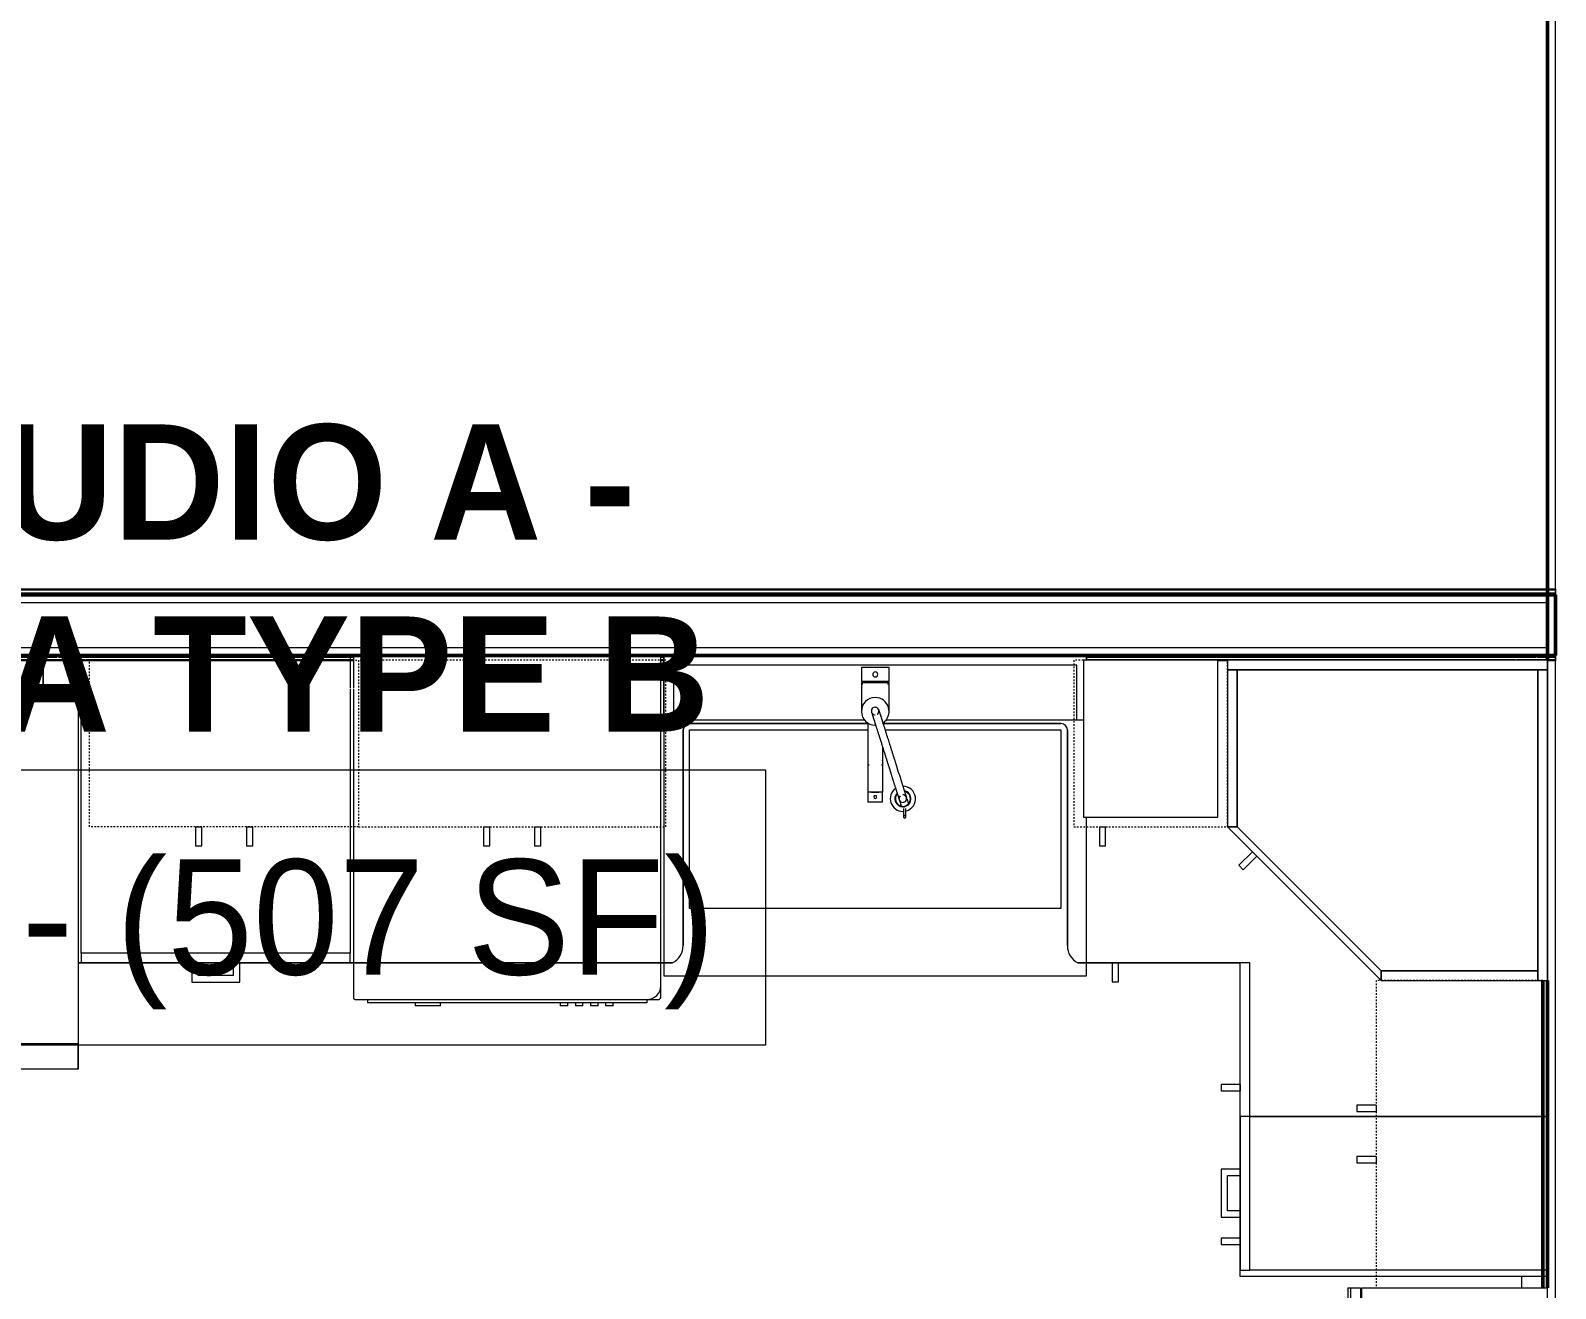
# Model space of a CAD drawing. Header units: inches. Extents: x -4235 to -464, y 9767 to 12347.
# Drawn here: x -2635.8 to -2516.7, y 11397.8 to 11496 of the extents above; entities that cross this region are included whole.
import ezdxf

# ---------------------------------------------------------------- set-up
doc = ezdxf.new("R2010")
doc.units = ezdxf.units.IN
doc.header["$MEASUREMENT"] = 0
doc.linetypes.add('Dash', pattern=[0.25, 0.125, -0.125])
for name, color, linetype, lineweight in [('0-1', 7, 'Continuous', 5), ('0-2', 10, 'Continuous', 9), ('A-AREA-IDEN', 2, 'Continuous', 9), ('A-WALL-1', 250, 'Continuous', 50), ('A-WALL-2', 50, 'Continuous', 13), ('A-WALL-3', 10, 'Continuous', 9), ('A-WALL-4', 254, 'Continuous', 9), ('A-WALL-5', 7, 'Continuous', 9), ('A-WALL-6', 113, 'Continuous', 9), ('I-WALL-1', 250, 'Continuous', 50), ('I-WALL-2', 10, 'Continuous', 9), ('I-WALL-3', 254, 'Continuous', 9), ('P-SANR-FIXT-1', 7, 'Continuous', 9), ('P-SANR-FIXT-3', 254, 'Continuous', 9), ('Q-CASE', 31, 'Continuous', 9), ('Q-CASE-1', 254, 'Continuous', 9), ('Q-CASE-2', 7, 'Continuous', 9), ('Q-CASE-3', 10, 'Continuous', 9), ('Q-CASE-4', 7, 'Dash', 9), ('Q-SPCQ-1', 7, 'Continuous', 9), ('Q-SPCQ-2', 10, 'Continuous', 9), ('Q-SPCQ-3', 254, 'Continuous', 9)]:
    doc.layers.add(name, color=color, linetype=linetype, lineweight=lineweight)
doc.styles.add('Century Gothic', font='ufonts.com_century-gothic.ttf', dxfattribs={"height": 9})
doc.styles.add('Century Gothic_B', font='GOTHICB.TTF', dxfattribs={"height": 9})

# ---------------------------------------------------------------- blocks, each defined once
blk = doc.blocks.new('Basic Wall _ INT - W4BØF - _5_8 GYP - 2X4 WOOD_BATT_ - 5_8 GYP_ - ___-3182068-BACKGROUND - 3RD FLOOR')
at = {"layer": 'A-WALL-3'}
for p, q in [((-2669.6, 11447.23), (-2669.6, 11447.21)), ((-2669.6, 11447.15), (-2669.6, 11447.17)), ((-2669.6, 11447.12), (-2669.6, 11447.15)), ((-2669.6, 11447.11), (-2669.6, 11447.12)), ((-2669.6, 11447.09), (-2669.6, 11447.11)), ((-2669.6, 11447.09), (-2669.6, 11447.03)), ((-2669.6, 11446.82), (-2669.6, 11447.09)), ((-2669.6, 11447.03), (-2669.6, 11446.88)), ((-2669.6, 11446.88), (-2669.6, 11446.82)), ((-2669.4, 11446.88), (-2669.44, 11446.88)), ((-2669.3, 11446.88), (-2669.38, 11446.88)), ((-2669.19, 11446.88), (-2669.28, 11446.88)), ((-2634.85, 11447.23), (-2610.62, 11447.23)), ((-2634.85, 11447.11), (-2633.77, 11447.11)), ((-2631.57, 11446.88), (-2634.85, 11446.88)), ((-2633.66, 11447.11), (-2610.62, 11447.11)), ((-2610.62, 11446.88), (-2631.51, 11446.88)), ((-2586.62, 11447.23), (-2586.37, 11447.23)), ((-2586.62, 11447.11), (-2586.37, 11447.11)), ((-2586.37, 11446.88), (-2586.62, 11446.88)), ((-2586.37, 11447.23), (-2553.37, 11447.23)), ((-2553.37, 11447.23), (-2517.37, 11447.23)), ((-2553.37, 11447.11), (-2518.27, 11447.11)), ((-2519.89, 11446.88), (-2553.37, 11446.88)), ((-2517.37, 11446.88), (-2519.8, 11446.88)), ((-2518.18, 11447.11), (-2517.37, 11447.11)), ((-2517.37, 11447.23), (-2516.75, 11447.23)), ((-2516.75, 11446.88), (-2517.37, 11446.88)), ((-2516.75, 11447.23), (-2516.75, 11447.19)), ((-2516.75, 11447.21), (-2516.75, 11447.23)), ((-2516.75, 11447.19), (-2516.75, 11447.17)), ((-2516.75, 11447.17), (-2516.75, 11447.13)), ((-2516.75, 11447.13), (-2516.75, 11447.12)), ((-2516.75, 11447.12), (-2516.75, 11447.11)), ((-2516.75, 11447.11), (-2516.75, 11446.82)), ((-2516.75, 11447.03), (-2516.75, 11447.09)), ((-2516.75, 11446.88), (-2516.75, 11447.03)), ((-2516.75, 11446.82), (-2516.75, 11446.88))]:
    blk.add_line(p, q, dxfattribs=at)
at = {"layer": 'A-WALL-4'}
for p, q in [((-2669.6, 11447.19), (-2669.6, 11447.23)), ((-2669.6, 11447.23), (-2634.85, 11447.23)), ((-2669.6, 11447.17), (-2669.6, 11447.19)), ((-2669.4, 11446.82), (-2669.44, 11446.82)), ((-2669.3, 11446.82), (-2669.38, 11446.82)), ((-2669.19, 11446.82), (-2669.28, 11446.82)), ((-2634.85, 11446.88), (-2669.19, 11446.88)), ((-2630.94, 11446.82), (-2634.85, 11446.82)), ((-2610.62, 11446.82), (-2630.92, 11446.82)), ((-2586.37, 11446.82), (-2586.62, 11446.82)), ((-2542.37, 11446.82), (-2543.12, 11446.82)), ((-2517.37, 11447.11), (-2516.75, 11447.11)), ((-2516.75, 11446.82), (-2517.37, 11446.82))]:
    blk.add_line(p, q, dxfattribs=at)
at = {"layer": 'A-WALL-5'}
for p, q in [((-2669.6, 11447.11), (-2634.85, 11447.11)), ((-2634.85, 11446.82), (-2669.19, 11446.82))]:
    blk.add_line(p, q, dxfattribs=at)
blk = doc.blocks.new('Basic Wall _ INT - W4BØF - _5_8 GYP - 2X4 WOOD_BATT_ - 5_8 GYP_ - ___-3182069-BACKGROUND - 3RD FLOOR')
at = {"layer": 'A-WALL-3'}
for p, q in [((-2669.6, 11452.19), (-2669.6, 11452.4)), ((-2669.6, 11452.4), (-2669.6, 11452.33)), ((-2669.6, 11452.33), (-2669.6, 11452.19)), ((-2669.6, 11452.13), (-2669.6, 11452.19)), ((-2669.6, 11452.18), (-2669.6, 11452.12)), ((-2669.6, 11452.11), (-2669.6, 11452.13)), ((-2669.6, 11452.11), (-2669.6, 11452.11)), ((-2669.6, 11452.05), (-2669.6, 11452.11)), ((-2669.6, 11452.01), (-2669.6, 11451.98)), ((-2669.3, 11452.33), (-2669.37, 11452.33)), ((-2669.19, 11452.33), (-2669.27, 11452.33)), ((-2645.87, 11452.33), (-2645.98, 11452.33)), ((-2645.78, 11452.33), (-2645.87, 11452.33)), ((-2645.72, 11452.33), (-2645.78, 11452.33)), ((-2645.58, 11451.98), (-2640.83, 11451.98)), ((-2640.85, 11452.33), (-2645.55, 11452.33)), ((-2640.62, 11452.33), (-2640.68, 11452.33)), ((-2640.53, 11452.33), (-2640.62, 11452.33)), ((-2640.41, 11452.33), (-2640.53, 11452.33)), ((-2516.75, 11452.33), (-2517.37, 11452.33)), ((-2517.37, 11451.98), (-2516.75, 11451.98)), ((-2516.75, 11452.33), (-2516.75, 11452.4)), ((-2516.75, 11452.4), (-2516.75, 11452.13)), ((-2516.75, 11452.19), (-2516.75, 11452.33)), ((-2516.75, 11452.12), (-2516.75, 11452.18)), ((-2516.75, 11452.13), (-2516.75, 11452.11)), ((-2516.75, 11452.11), (-2516.75, 11452.03)), ((-2516.75, 11452.03), (-2516.75, 11451.98)), ((-2516.75, 11451.98), (-2516.75, 11452.01))]:
    blk.add_line(p, q, dxfattribs=at)
at = {"layer": 'A-WALL-4'}
for p, q in [((-2669.6, 11452.03), (-2669.6, 11452.05)), ((-2669.6, 11451.98), (-2669.6, 11452.03)), ((-2669.6, 11451.98), (-2645.58, 11451.98)), ((-2669.3, 11452.4), (-2669.37, 11452.4)), ((-2669.19, 11452.4), (-2669.27, 11452.4)), ((-2645.98, 11452.33), (-2669.19, 11452.33)), ((-2645.87, 11452.4), (-2645.98, 11452.4)), ((-2645.78, 11452.4), (-2645.87, 11452.4)), ((-2645.72, 11452.4), (-2645.78, 11452.4)), ((-2640.83, 11452.11), (-2645.57, 11452.11)), ((-2640.85, 11452.4), (-2645.55, 11452.4)), ((-2640.83, 11451.98), (-2517.37, 11451.98)), ((-2640.62, 11452.4), (-2640.68, 11452.4)), ((-2640.53, 11452.4), (-2640.62, 11452.4)), ((-2640.41, 11452.4), (-2640.53, 11452.4)), ((-2517.37, 11452.33), (-2640.41, 11452.33)), ((-2516.75, 11452.4), (-2517.37, 11452.4)), ((-2516.75, 11452.11), (-2517.37, 11452.11))]:
    blk.add_line(p, q, dxfattribs=at)
at = {"layer": 'A-WALL-5'}
for p, q in [((-2645.57, 11452.11), (-2669.6, 11452.11)), ((-2645.99, 11452.4), (-2669.19, 11452.4)), ((-2517.37, 11452.11), (-2640.83, 11452.11)), ((-2517.37, 11452.4), (-2640.41, 11452.4))]:
    blk.add_line(p, q, dxfattribs=at)
blk = doc.blocks.new('Refrigerator_-_Side-by-Side_6047 - 36_ X 30_-1372843-BACKGROUND - 3RD FLOOR')
at = {"layer": 'Q-SPCQ-1'}
for p, q in [((-17.88, 15.58), (17.87, 15.58)), ((-17.88, -14.42), (-17.88, 15.58)), ((-17.88, 15.58), (-3.13, 15.58)), ((-17.88, 15.58), (-17.88, 13.58)), ((-3.13, 13.58), (-3.13, 15.58)), ((-2.63, 15.58), (17.87, 15.58)), ((-2.63, 15.58), (-2.63, 13.58)), ((17.87, 15.58), (17.87, -14.42)), ((17.87, 13.58), (17.87, 15.58)), ((-3.13, 13.58), (-17.88, 13.58)), ((17.87, 13.58), (-2.63, 13.58)), ((17.87, -14.42), (-17.88, -14.42))]:
    blk.add_line(p, q, dxfattribs=at)
blk = doc.blocks.new('Range - 24_ x 30_-V139-BACKGROUND - 3RD FLOOR')
at = {"layer": 'Q-SPCQ-1'}
blk.add_line((29.13, -22), (30, -22), dxfattribs=at)
for centre, radius, start, end in [((6.5, -6), 3.5, 360, 180), ((23.5, -6), 3, 0, 180), ((6.5, -6), 3.5, 180, 223.5728), ((6.5, -6), 3.5, 316.3809, 0), ((23.5, -6), 3, 180, 216.0867), ((23.5, -6), 3, 306.1227, 0), ((6.5, -6), 3.5, 261.0228, 278.9772)]:
    blk.add_arc(centre, radius, start, end, dxfattribs=at)
blk = doc.blocks.new('Dishwasher_15404 - 34_ counter-V116-BACKGROUND - 3RD FLOOR')
at = {"layer": 'Q-SPCQ-1'}
for p, q in [((25.8, 24), (24, 24)), ((26.68, 24), (25.8, 24)), ((26.87, 22.93), (26.87, 23.8)), ((26.87, 0.2), (26.87, 22.93)), ((26.87, 22.91), (27.12, 22.91)), ((27.12, 22.91), (27.12, 1.09)), ((27.37, 20.28), (27.12, 20.28)), ((27.37, 20.28), (27.37, 19.69)), ((27.12, 19.69), (27.37, 19.69)), ((27.37, 19.1), (27.12, 19.1)), ((27.37, 19.1), (27.37, 18.51)), ((27.12, 18.51), (27.37, 18.51)), ((27.37, 17.92), (27.12, 17.92)), ((27.37, 17.92), (27.37, 17.33)), ((27.12, 17.33), (27.37, 17.33)), ((27.37, 16.74), (27.12, 16.74)), ((27.37, 16.74), (27.37, 16.15)), ((27.12, 16.15), (27.37, 16.15)), ((27.37, 6.79), (27.12, 6.79)), ((27.37, 6.79), (27.37, 5.81)), ((27.12, 4.82), (27.37, 4.82)), ((27.37, 5.81), (27.37, 4.82)), ((26.87, 1.09), (27.12, 1.09)), ((24, 0), (26.68, 0))]:
    blk.add_line(p, q, dxfattribs=at)
for centre, radius, start, end in [((25.8, 22.93), 1.07, 360, 90), ((26.68, 23.8), 0.197, 0, 90), ((26.68, 0.2), 0.197, 270, 360), ((26.68, 0.2), 0.197, 270, 345)]:
    blk.add_arc(centre, radius, start, end, dxfattribs=at)
at = {"layer": 'Q-SPCQ-2'}
for p, q in [((0, 24), (0, 0)), ((0.38, 24), (0, 24)), ((0, 0), (0.38, 0))]:
    blk.add_line(p, q, dxfattribs=at)
at = {"layer": 'Q-SPCQ-3'}
for p, q in [((5.07, 24), (0.38, 24)), ((24, 24), (5.1, 24)), ((0.38, 0), (2.55, 0)), ((2.64, 0), (24, 0))]:
    blk.add_line(p, q, dxfattribs=at)
blk = doc.blocks.new('30quot_MicrowaveVent_11166 - 70cm miele oven-2804781-BACKGROUND - 3RD FLOOR')
at = {"layer": 'Q-CASE-2'}
for p, q in [((15.68, 15.6), (-14.2, 15.6)), ((-14.2, 15.39), (-14.2, 15.6)), ((8.88, 16.6), (7.69, 16.6)), ((7.69, 15.63), (7.69, 16.55)), ((8.88, 16.55), (8.88, 15.63)), ((15.68, 15.6), (15.68, 15.39)), ((-14.2, 14.61), (-14.2, 15.39)), ((15.68, 15.39), (-14.2, 15.39)), ((15.68, 14.61), (-14.2, 14.61)), ((-14.2, 0), (-14.2, 14.49)), ((-14.2, 14.49), (15.68, 14.49)), ((15.68, 15.39), (15.68, 14.61)), ((15.68, 14.49), (15.68, 0)), ((-14.2, 0), (15.68, 0))]:
    blk.add_line(p, q, dxfattribs=at)
blk = doc.blocks.new('Single Door 1 Drawer 211 - 211 Base Cabinet Single Door1 Drawer 12_-V119-BACKGROUND - 3RD FLOOR')
at = {"layer": 'Q-CASE-1'}
for p, q in [((-11.26, -23.25), (-11.26, -0.37)), ((0.74, -0.37), (0.74, -23.25)), ((-11.26, -23.25), (-11.26, -24)), ((0.74, -23.25), (-11.26, -23.25)), ((0.74, -24), (0.74, -23.25)), ((-11.26, -24), (0.74, -24)), ((-7.14, -24), (-6.64, -24)), ((-3.39, -24), (-3.89, -24)), ((-1.76, -24), (-1.27, -24))]:
    blk.add_line(p, q, dxfattribs=at)
at = {"layer": 'Q-CASE-2'}
for p, q in [((-7.14, -24), (-7.14, -25.5)), ((-6.64, -25), (-6.64, -24)), ((-3.89, -25), (-6.64, -25)), ((-3.89, -24), (-3.89, -25)), ((-3.39, -25.5), (-3.39, -24)), ((-1.76, -24), (-1.76, -25.5)), ((-1.27, -25.5), (-1.27, -24)), ((-7.14, -25.5), (-3.39, -25.5)), ((-1.76, -25.5), (-1.27, -25.5))]:
    blk.add_line(p, q, dxfattribs=at)
at = {"layer": 'Q-CASE-3'}
for p, q in [((-11.26, -0.37), (-11.26, 0)), ((-11.26, 0), (0.74, 0)), ((0.74, 0), (0.74, -0.37)), ((-1.76, -24), (-1.27, -24))]:
    blk.add_line(p, q, dxfattribs=at)
blk = doc.blocks.new('Base Cabinet Corner 197 - Base Cabinet Corner 197-V120-BACKGROUND - 3RD FLOOR')
at = {"layer": 'Q-CASE-1'}
for p, q in [((12.74, -0.37), (12.74, -24)), ((0.74, -23.25), (0.74, -36)), ((12.74, -23.25), (0.74, -23.25)), ((0.74, -23.25), (0.74, -24)), ((0.74, -24), (0.74, -36)), ((12.74, -24), (0.74, -24)), ((10.24, -24), (10.73, -24)), ((0.73, -34), (0.73, -33.51)), ((0.74, -36), (-10.64, -36))]:
    blk.add_line(p, q, dxfattribs=at)
at = {"layer": 'Q-CASE-2'}
for p, q in [((10.24, -24), (10.24, -25.5)), ((10.73, -25.5), (10.73, -24)), ((10.24, -25.5), (10.73, -25.5)), ((2.23, -33.51), (0.74, -33.51)), ((0.74, -34), (2.23, -34)), ((2.23, -34), (2.23, -33.51))]:
    blk.add_line(p, q, dxfattribs=at)
at = {"layer": 'Q-CASE-3'}
for p, q in [((-23.26, 0), (-22.89, 0)), ((-23.26, -36), (-23.26, 0)), ((-22.89, 0), (2.11, 0)), ((2.11, 0), (12.74, 0)), ((12.74, 0), (12.74, -0.37)), ((10.24, -24), (10.73, -24)), ((-22.89, -36), (-23.26, -36))]:
    blk.add_line(p, q, dxfattribs=at)
blk = doc.blocks.new('Vanity Cabinet-Double Door - 33_-V121-BACKGROUND - 3RD FLOOR')
at = {"layer": 'Q-CASE-1'}
for p, q in [((-15.76, -5.06), (-15.76, -0.38)), ((-15.76, -0.38), (-15.76, -5.06)), ((-15.01, -0.75), (-15.01, -5.06)), ((16.49, -0.75), (-15.01, -0.75)), ((16.49, -5.06), (16.49, -0.75))]:
    blk.add_line(p, q, dxfattribs=at)
at = {"layer": 'Q-CASE-3'}
for p, q in [((-15.76, -0.38), (-15.76, 0)), ((-15.76, 0), (17.24, 0)), ((-15.76, 0), (-15.76, -0.38)), ((17.24, 0), (-15.76, 0)), ((17.24, 0), (-15.76, 0)), ((17.24, 0), (17.24, -0.38)), ((17.24, -0.38), (17.24, 0))]:
    blk.add_line(p, q, dxfattribs=at)
blk = doc.blocks.new('Base Cabinet 3 Drawer 230 - Base Cabinet 3 Drawer 230 21_-V122-BACKGROUND - 3RD FLOOR')
at = {"layer": 'Q-CASE-1'}
for p, q in [((-9.76, -23.25), (-9.76, -0.38)), ((11.24, -0.38), (11.24, -2.52)), ((11.24, -2.61), (11.24, -23.25)), ((-9.76, -23.25), (-9.76, -24)), ((11.24, -23.25), (-9.76, -23.25)), ((11.24, -24), (11.24, -23.25)), ((-9.76, -24), (11.24, -24)), ((-1.14, -24), (-0.64, -24)), ((2.61, -24), (2.11, -24))]:
    blk.add_line(p, q, dxfattribs=at)
at = {"layer": 'Q-CASE-2'}
for p, q in [((-1.14, -24), (-1.14, -25.5)), ((-0.64, -25), (-0.64, -24)), ((2.11, -25), (-0.64, -25)), ((2.11, -24), (2.11, -25)), ((2.61, -25.5), (2.61, -24)), ((-1.14, -25.5), (2.61, -25.5))]:
    blk.add_line(p, q, dxfattribs=at)
at = {"layer": 'Q-CASE-3'}
for p, q in [((-9.76, 0), (11.24, 0)), ((-9.76, -0.31), (-9.76, -0.01)), ((11.24, 0), (11.24, -0.38)), ((-1.14, -24), (-0.64, -24)), ((-1.14, -24), (-0.64, -24)), ((2.61, -24), (2.11, -24)), ((2.61, -24), (2.11, -24))]:
    blk.add_line(p, q, dxfattribs=at)
blk = doc.blocks.new('308 - 308 x 24_-2727436-BACKGROUND - 3RD FLOOR')
at = {"layer": 'Q-CASE'}
for p, q in [((-11.25, -13.19), (-12, -13.19)), ((-12, -13.19), (0, -25.19)), ((0, -24.44), (-11.25, -13.19)), ((0, -25.19), (0, -24.44))]:
    blk.add_line(p, q, dxfattribs=at)
at = {"layer": 'Q-CASE-2'}
for p, q in [((13, -0.19), (-12, -0.19)), ((-12, -0.19), (-12, -0.94)), ((-11.25, -0.94), (-12, -0.94)), ((-12, -0.94), (-12, -13.19)), ((-12, -0.94), (13, -0.94)), ((12.25, -0.94), (-11.25, -0.94)), ((-11.25, -0.94), (-11.25, -13.19)), ((-11.25, -13.19), (-11.25, -0.94)), ((12.25, -24.44), (12.25, -0.94)), ((13, -0.94), (12.25, -0.94)), ((12.25, -0.94), (12.25, -25.19)), ((13, -0.94), (13, -0.19)), ((13, -25.19), (13, -0.94)), ((-12, -13.19), (-11.25, -13.19)), ((-11.25, -13.19), (0, -24.44)), ((-10.05, -15.14), (-11.11, -16.2)), ((-11.11, -16.2), (-10.76, -16.55)), ((-10.76, -16.55), (-9.7, -15.49)), ((0, -24.44), (12.25, -24.44)), ((12.25, -24.44), (0, -24.44)), ((0, -24.44), (0, -25.19)), ((12.25, -25.19), (12.25, -24.44)), ((0, -25.19), (12.25, -25.19)), ((12.25, -25.19), (13, -25.19))]:
    blk.add_line(p, q, dxfattribs=at)
blk = doc.blocks.new('300 Series Wall Hung Cabinet_302 - 24_ X 24_-2588623-BACKGROUND - 3RD FLOOR')
at = {"layer": 'Q-CASE-2'}
for p, q in [((-2.25, -13.19), (-1.76, -13.19)), ((-2.25, -13.19), (-2.25, -14.69)), ((-1.76, -14.69), (-1.76, -13.19)), ((1.75, -13.19), (2.24, -13.19)), ((1.75, -13.19), (1.75, -14.69)), ((2.24, -14.69), (2.24, -13.19)), ((-2.25, -14.69), (-1.76, -14.69)), ((1.75, -14.69), (2.24, -14.69))]:
    blk.add_line(p, q, dxfattribs=at)
at = {"layer": 'Q-CASE-4'}
for p, q in [((12, -0.19), (-12, -0.19)), ((-12, -0.19), (-12, -13.19)), ((12, -13.19), (12, -0.19)), ((-12, -13.19), (12, -13.19))]:
    blk.add_line(p, q, dxfattribs=at)
blk = doc.blocks.new('300 Series Wall Hung Cabinet_301 - 12_ x 24_-2732593-BACKGROUND - 3RD FLOOR')
at = {"layer": 'Q-CASE-2'}
for p, q in [((5.25, -0.19), (-5.25, -0.19)), ((-5.25, -0.19), (-5.25, -12.44)), ((5.25, -12.44), (5.25, -0.19)), ((-5.25, -12.44), (5.25, -12.44)), ((-4, -13.19), (-3.51, -13.19)), ((-4, -13.19), (-4, -14.69)), ((-3.51, -14.69), (-3.51, -13.19)), ((-4, -14.69), (-3.51, -14.69))]:
    blk.add_line(p, q, dxfattribs=at)
at = {"layer": 'Q-CASE-4'}
for p, q in [((6, -0.19), (-6, -0.19)), ((-6, -0.19), (-6, -13.19)), ((6, -13.19), (6, -0.19)), ((-6, -13.19), (6, -13.19))]:
    blk.add_line(p, q, dxfattribs=at)
blk = doc.blocks.new('kitchen_faucet_14143 - kitchen_faucet_14143-V140-BACKGROUND - 3RD FLOOR')
at = {"layer": 'P-SANR-FIXT-1'}
for p, q in [((-6.3, 0.57), (-7.09, 0.57)), ((-7.09, -0.57), (-7.09, 0.57)), ((-0.9, 0.59), (-6.3, 0.59)), ((-6.3, 0.57), (-6.3, 0.59)), ((-6.3, 0.42), (-6.3, 0.5)), ((-6.3, 0.3), (-6.3, 0.4)), ((-6.3, 0.29), (-6.3, 0.15)), ((-6.3, 0.15), (-6.3, 0.29)), ((-6.3, 0.15), (-6.3, -0.15)), ((-6.3, -0.15), (-6.3, 0.15)), ((-3.97, 0.59), (-4.89, 0.59)), ((2.26, 1.08), (0, 1.08)), ((2.34, 1.02), (2.1, 1.02)), ((2.26, 1.08), (2.26, -1.08)), ((3.44, 1.08), (2.34, 1.08)), ((2.34, -1.08), (2.34, 1.08)), ((3.44, 1.08), (3.44, -1.08)), ((-7.09, -0.57), (-6.3, -0.57)), ((-6.3, -0.15), (-6.3, -0.29)), ((-6.3, -0.29), (-6.3, -0.15)), ((-6.3, -0.4), (-6.3, -0.3)), ((-6.3, -0.5), (-6.3, -0.42)), ((-6.3, -0.59), (-6.3, -0.51)), ((-6.3, -0.59), (-2.83, -0.59)), ((-4.89, -0.59), (-3.97, -0.59)), ((-0.94, -0.59), (-0.9, -0.59)), ((0, -1.08), (2.26, -1.08)), ((2.1, -1.02), (2.34, -1.02)), ((2.34, -1.08), (3.44, -1.08)), ((-7.58, -2.2), (-8.24, -2.2)), ((-7.41, -2.04), (-6.99, -1.91)), ((-8.24, -2.4), (-7.58, -2.4)), ((-6.81, -2.46), (-7.23, -2.59))]:
    blk.add_line(p, q, dxfattribs=at)
at = {"layer": 'P-SANR-FIXT-1', "flags": 128}
for points in [[(-0.06, 0.29), (-0.07, 0.29), (-0.07, 0.29), (-0.07, 0.29), (-0.07, 0.29), (-0.07, 0.29), (-0.08, 0.28), (-0.08, 0.28), (-0.09, 0.28), (-0.1, 0.28), (-0.1, 0.28), (-0.11, 0.27), (-0.26, 0.23), (-0.28, 0.22), (-0.3, 0.22), (-0.46, 0.16), (-0.49, 0.16), (-0.51, 0.15), (-0.54, 0.14), (-0.57, 0.13), (-0.6, 0.12), (-0.63, 0.11), (-0.66, 0.1), (-0.69, 0.09), (-0.72, 0.08), (-0.75, 0.07), (-0.78, 0.06), (-0.82, 0.05), (-0.85, 0.04), (-0.89, 0.03), (-0.92, 0.02), (-0.96, 0.01), (-1, 0), (-1.04, -0.02), (-1.07, -0.03), (-1.11, -0.04), (-1.15, -0.05), (-1.2, -0.07), (-1.24, -0.08), (-1.28, -0.09), (-1.32, -0.11), (-1.37, -0.12), (-1.41, -0.14), (-1.46, -0.15), (-1.5, -0.16), (-1.55, -0.18), (-1.6, -0.19), (-1.65, -0.21), (-1.69, -0.23), (-1.74, -0.24), (-1.79, -0.26), (-2.49, -0.48), (-2.55, -0.5), (-2.61, -0.51), (-2.67, -0.53), (-2.72, -0.55), (-2.78, -0.57), (-2.84, -0.59), (-2.9, -0.61), (-2.96, -0.62), (-3.02, -0.64), (-3.08, -0.66), (-3.14, -0.68), (-3.19, -0.7), (-3.25, -0.72), (-3.31, -0.74), (-3.37, -0.76), (-3.43, -0.77), (-3.49, -0.79), (-3.55, -0.81), (-3.61, -0.83), (-3.67, -0.85), (-3.73, -0.87), (-3.79, -0.89), (-3.85, -0.91), (-3.91, -0.92), (-3.97, -0.94), (-4.03, -0.96), (-4.09, -0.98), (-4.15, -1), (-4.21, -1.02), (-4.26, -1.04), (-4.32, -1.05), (-4.94, -1.25), (-4.99, -1.27), (-5.04, -1.28), (-5.09, -1.3), (-5.15, -1.31), (-5.2, -1.33), (-5.44, -1.41), (-5.48, -1.42), (-5.53, -1.43), (-5.57, -1.45), (-5.62, -1.46), (-5.66, -1.48), (-5.7, -1.49), (-5.75, -1.5), (-5.79, -1.52), (-5.83, -1.53), (-5.87, -1.54), (-5.91, -1.56), (-5.95, -1.57), (-5.99, -1.58), (-6.02, -1.59), (-6.06, -1.6), (-6.1, -1.61), (-6.13, -1.63), (-6.17, -1.64), (-6.2, -1.65), (-6.23, -1.66), (-6.26, -1.67), (-6.3, -1.68), (-6.33, -1.69), (-6.36, -1.7), (-6.38, -1.71), (-6.41, -1.71), (-6.44, -1.72), (-6.47, -1.73), (-6.49, -1.74), (-6.52, -1.75), (-6.54, -1.76), (-6.57, -1.76), (-6.59, -1.77), (-6.61, -1.78), (-6.63, -1.78), (-6.65, -1.79), (-6.67, -1.8), (-6.69, -1.8), (-6.71, -1.81), (-6.73, -1.81), (-6.74, -1.82), (-6.76, -1.82), (-6.77, -1.83), (-6.79, -1.83), (-6.8, -1.84), (-6.81, -1.84), (-6.83, -1.84), (-6.84, -1.85), (-6.85, -1.85), (-6.86, -1.85), (-6.87, -1.86), (-6.87, -1.86), (-6.88, -1.86), (-6.89, -1.86), (-6.89, -1.87), (-6.9, -1.87), (-6.9, -1.87), (-6.9, -1.87), (-6.91, -1.87), (-6.91, -1.87), (-6.91, -1.87)], [(0.27, 0.18), (0.21, 0.23), (0.15, 0.28), (0.08, 0.3), (0, 0.3), (-0.08, 0.28), (-0.15, 0.25), (-0.2, 0.2), (-0.24, 0.13), (-0.27, 0.06), (-0.27, 0.01)], [(-0.22, -0.16), (-0.17, -0.22), (-0.1, -0.26), (-0.03, -0.28), (0.05, -0.29), (0.13, -0.27), (0.19, -0.23), (0.25, -0.18), (0.29, -0.12), (0.31, -0.04), (0.32, 0.03), (0.3, 0.11), (0.27, 0.18)], [(0.11, -0.27), (0.11, -0.27), (0.11, -0.27), (0.11, -0.28), (0.11, -0.28), (0.1, -0.28), (0.1, -0.28), (0.09, -0.28), (0.09, -0.28), (0.08, -0.28), (0.07, -0.29), (0.06, -0.29), (-0.08, -0.34), (-0.1, -0.34), (-0.12, -0.35), (-0.14, -0.35), (-0.16, -0.36), (-0.18, -0.37), (-0.2, -0.37), (-0.23, -0.38), (-0.25, -0.39), (-0.27, -0.4), (-0.3, -0.4), (-0.32, -0.41), (-0.35, -0.42), (-0.38, -0.43), (-0.41, -0.44), (-0.44, -0.45), (-0.46, -0.46), (-0.5, -0.47), (-0.53, -0.48), (-0.56, -0.49), (-0.59, -0.5), (-0.62, -0.51), (-0.66, -0.52), (-0.69, -0.53), (-0.73, -0.54), (-0.77, -0.55), (-0.8, -0.56), (-0.84, -0.58), (-0.88, -0.59), (-0.92, -0.6), (-0.96, -0.61), (-1, -0.63), (-1.04, -0.64), (-1.08, -0.65), (-1.13, -0.67), (-1.17, -0.68), (-1.22, -0.69), (-1.26, -0.71), (-1.31, -0.72), (-1.35, -0.74), (-1.4, -0.75), (-1.45, -0.77), (-1.5, -0.78), (-1.54, -0.8), (-1.59, -0.81), (-1.64, -0.83), (-1.69, -0.84), (-1.75, -0.86), (-1.8, -0.88), (-1.85, -0.89), (-1.9, -0.91), (-1.96, -0.93), (-2.01, -0.94), (-2.06, -0.96), (-2.12, -0.98), (-2.18, -1), (-2.23, -1.01), (-2.29, -1.03), (-2.34, -1.05), (-2.4, -1.07), (-2.46, -1.09), (-2.52, -1.1), (-2.57, -1.12), (-2.63, -1.14), (-2.69, -1.16), (-2.75, -1.18), (-2.81, -1.2), (-2.87, -1.21), (-2.93, -1.23), (-2.99, -1.25), (-3.05, -1.27), (-3.1, -1.29), (-3.16, -1.31), (-3.22, -1.33), (-3.28, -1.35), (-3.34, -1.37), (-3.4, -1.38), (-3.46, -1.4), (-3.52, -1.42), (-3.58, -1.44), (-3.64, -1.46), (-3.7, -1.48), (-3.76, -1.5), (-3.82, -1.52), (-3.88, -1.53), (-3.94, -1.55), (-4, -1.57), (-4.05, -1.59), (-4.11, -1.61), (-4.74, -1.8), (-4.79, -1.82), (-4.84, -1.84), (-4.89, -1.85), (-4.94, -1.87), (-4.99, -1.89), (-5.22, -1.96), (-5.27, -1.97), (-5.32, -1.99), (-5.36, -2), (-5.41, -2.02), (-5.45, -2.03), (-5.49, -2.04), (-5.54, -2.06), (-5.58, -2.07), (-5.62, -2.08), (-5.66, -2.1), (-5.7, -2.11), (-5.74, -2.12), (-5.78, -2.13), (-5.82, -2.15), (-5.85, -2.16), (-5.89, -2.17), (-5.93, -2.18), (-5.96, -2.19), (-6, -2.2), (-6.03, -2.21), (-6.06, -2.22), (-6.09, -2.23), (-6.13, -2.24), (-6.16, -2.25), (-6.19, -2.26), (-6.21, -2.27), (-6.24, -2.28), (-6.27, -2.29), (-6.3, -2.3), (-6.32, -2.3), (-6.35, -2.31), (-6.37, -2.32), (-6.39, -2.33), (-6.42, -2.33), (-6.44, -2.34), (-6.46, -2.35), (-6.48, -2.35), (-6.5, -2.36), (-6.52, -2.37), (-6.54, -2.37), (-6.55, -2.38), (-6.57, -2.38), (-6.59, -2.39), (-6.6, -2.39), (-6.61, -2.4), (-6.63, -2.4), (-6.64, -2.41), (-6.65, -2.41), (-6.66, -2.41), (-6.67, -2.42), (-6.68, -2.42), (-6.69, -2.42), (-6.7, -2.42), (-6.7, -2.43), (-6.71, -2.43), (-6.72, -2.43), (-6.72, -2.43), (-6.72, -2.43), (-6.73, -2.43), (-6.73, -2.43), (-6.73, -2.43), (-6.73, -2.43)], [(-6.61, -1.94), (-6.67, -1.9), (-6.74, -1.87), (-6.82, -1.86), (-6.9, -1.87), (-6.97, -1.9), (-7.03, -1.94), (-7.08, -2), (-7.1, -2.08), (-7.11, -2.15)], [(-7.11, -2.15), (-7.1, -2.23), (-7.08, -2.3), (-7.03, -2.36), (-6.97, -2.41), (-6.9, -2.44), (-6.82, -2.45), (-6.74, -2.44), (-6.67, -2.41), (-6.61, -2.36), (-6.56, -2.3), (-6.53, -2.23), (-6.52, -2.15)]]:
    blk.add_lwpolyline(points, dxfattribs=at)
at = {"layer": 'P-SANR-FIXT-1'}
for centre, radius, start, end in [((-6.69, 0), 0.118, 0, 180), ((0, 0), 1.08, 360, 180), ((2.88, 0), 0.197, 0, 180), ((-6.83, -2.16), 0.984, 36.3041, 180), ((-6.69, 0), 0.118, 180, 360), ((0, 0), 1.08, 180, 182.3811), ((0, 0), 1.08, 212.5288, 360), ((2.88, 0), 0.197, 180, 0), ((-6.83, -2.16), 0.984, 180, 183.6246), ((-6.83, -2.16), 0.984, 195, 360), ((-6.83, -2.16), 0.63, 45, 180), ((-6.83, -2.16), 0.63, 180, 349.6916), ((-6.83, -2.16), 0.591, 168.6397, 180), ((-6.83, -2.16), 0.591, 180, 227.1165), ((-6.83, -2.16), 0.591, 47.2269, 168.6397), ((-6.83, -2.16), 0.591, 227.1165, 345.2352)]:
    blk.add_arc(centre, radius, start, end, dxfattribs=at)
for centre, major_axis, ratio, start_param, end_param in [((-3.97, 0), (0, 0.591), 0.906308, 6.021386, 6.806784), ((-3.97, 0), (0, 0.591), 0.906308, 2.617994, 3.403392), ((-8.24, -2.3), (0, 0.0984), 0.984808, 4.712389, 7.853982), ((-8.24, -2.3), (0, 0.0984), 0.984808, 1.570796, 4.712389)]:
    blk.add_ellipse(centre, major_axis=major_axis, ratio=ratio, start_param=start_param, end_param=end_param, dxfattribs=at)
blk = doc.blocks.new('Stainless Steel Farmhous Kitchen Sink - Stainless Steel Farmhous Kitchen Sink-V141-BACKGROUND - 3RD FLOOR')
at = {"layer": 'P-SANR-FIXT-1'}
for p, q in [((-31, -16.96), (-31, -3)), ((-31, -3), (-17.09, -3)), ((-15.75, -3), (-2, -3)), ((-2, -3), (-2, -16.96)), ((-2, -16.96), (-31, -16.96)), ((-33, -21.19), (-33, -22.2)), ((0, -22.2), (0, -21.19)), ((-33, -22.2), (0, -22.2))]:
    blk.add_line(p, q, dxfattribs=at)
at = {"layer": 'P-SANR-FIXT-3'}
for p, q in [((-17.32, -2.25), (-33, -2.25)), ((-33, -2.32), (-33, -21.19)), ((-0.25, -2.25), (-15.68, -2.25)), ((0, -21.19), (0, -9.81))]:
    blk.add_line(p, q, dxfattribs=at)
blk = doc.blocks.new('300 Series Wall Hung Cabinet_302 - 21_ X 24_-2838688-BACKGROUND - 3RD FLOOR')
at = {"layer": 'Q-CASE-2'}
for p, q in [((-1.76, 14.69), (-2.25, 14.69)), ((-2.25, 14.69), (-2.25, 13.19)), ((-1.76, 13.19), (-1.76, 14.69)), ((2.24, 14.69), (1.75, 14.69)), ((1.75, 14.69), (1.75, 13.19)), ((2.24, 13.19), (2.24, 14.69)), ((-1.76, 13.19), (-2.25, 13.19)), ((2.24, 13.19), (1.75, 13.19))]:
    blk.add_line(p, q, dxfattribs=at)
at = {"layer": 'Q-CASE-4'}
for p, q in [((-10.5, 0.19), (-10.5, 13.19)), ((-10.5, 13.19), (10.5, 13.19)), ((10.5, 13.19), (10.5, 0.19)), ((10.5, 0.19), (-10.5, 0.19))]:
    blk.add_line(p, q, dxfattribs=at)
blk = doc.blocks.new('CTR - 1st Phase - Unit Layouts_rvt-1-BACKGROUND - 3RD FLOOR')
at = {"layer": 'A-WALL-1'}
for p, q in [((-2516.75, 11451.98), (-2640.83, 11451.98)), ((-2516.75, 11451.36), (-2516.75, 11451.98)), ((-2516.75, 11447.86), (-2516.75, 11451.36)), ((-2669.6, 11447.23), (-2516.75, 11447.23)), ((-2516.75, 11447.23), (-2516.75, 11447.86)), ((-2517.75, 11421.86), (-2517.75, 11397.86)), ((-2517.37, 11397.86), (-2517.37, 11421.86))]:
    blk.add_line(p, q, dxfattribs=at)
at = {"layer": 'A-WALL-2'}
for p, q in [((-2641.45, 11451.36), (-2517.37, 11451.36)), ((-2517.37, 11447.86), (-2517.37, 11451.36)), ((-2669.6, 11447.86), (-2517.37, 11447.86))]:
    blk.add_line(p, q, dxfattribs=at)
at = {"layer": 'A-WALL-3'}
for p, q in [((-2517.37, 11451.98), (-2640.41, 11451.98)), ((-2516.75, 11451.98), (-2517.37, 11451.98)), ((-2516.75, 11451.98), (-2516.75, 11447.23)), ((-2669.19, 11447.23), (-2634.85, 11447.23)), ((-2634.85, 11447.23), (-2610.62, 11447.23)), ((-2586.62, 11447.23), (-2586.37, 11447.23)), ((-2553.37, 11447.23), (-2517.37, 11447.23)), ((-2517.37, 11447.23), (-2516.75, 11447.23)), ((-2517.37, 11421.86), (-2517.37, 11446.86)), ((-2517.37, 11397.86), (-2517.37, 11421.86))]:
    blk.add_line(p, q, dxfattribs=at)
at = {"layer": 'A-WALL-4'}
blk.add_line((-2517.75, 11421.86), (-2517.75, 11397.86), dxfattribs=at)
at = {"layer": 'A-WALL-6'}
for p, q in [((-2634.85, 11447.23), (-2517.37, 11447.23)), ((-2634.85, 11446.86), (-2634.85, 11447.23)), ((-2634.85, 11447.23), (-2634.85, 11446.86)), ((-2517.37, 11447.23), (-2634.85, 11447.23)), ((-2634.85, 11444.92), (-2634.85, 11446.86)), ((-2634.85, 11446.86), (-2634.85, 11444.92)), ((-2517.37, 11447.23), (-2517.37, 11446.86)), ((-2517.37, 11447.23), (-2517.37, 11446.86)), ((-2517.37, 11446.86), (-2517.37, 11421.86)), ((-2517.37, 11446.86), (-2517.37, 11421.86)), ((-2584.87, 11441.42), (-2584.87, 11424.57)), ((-2584.87, 11424.57), (-2584.87, 11441.42)), ((-2570.46, 11441.92), (-2584.37, 11441.92)), ((-2584.37, 11441.92), (-2570.46, 11441.92)), ((-2555.37, 11441.92), (-2569.28, 11441.92)), ((-2569.28, 11441.92), (-2555.37, 11441.92)), ((-2554.87, 11424.57), (-2554.87, 11441.42)), ((-2554.87, 11441.42), (-2554.87, 11424.57)), ((-2585.7, 11423.23), (-2632.12, 11423.23)), ((-2632.12, 11423.23), (-2585.7, 11423.23)), ((-2541.37, 11423.23), (-2554.05, 11423.23)), ((-2554.05, 11423.23), (-2541.37, 11423.23)), ((-2541.37, 11398.73), (-2541.37, 11423.23)), ((-2541.37, 11398.73), (-2541.37, 11423.23)), ((-2517.37, 11421.86), (-2517.37, 11398.73)), ((-2517.37, 11421.86), (-2517.37, 11398.73)), ((-2517.75, 11398.73), (-2541.37, 11398.73)), ((-2517.75, 11398.73), (-2541.37, 11398.73)), ((-2517.37, 11398.73), (-2517.75, 11398.73)), ((-2517.37, 11398.73), (-2517.75, 11398.73))]:
    blk.add_line(p, q, dxfattribs=at)
for centre, radius, start, end in [((-2584.37, 11441.42), 0.5, 90, 180), ((-2584.37, 11441.42), 0.5, 90, 180), ((-2555.37, 11441.42), 0.5, 0, 90), ((-2555.37, 11441.42), 0.5, 0, 90), ((-2586.37, 11424.57), 1.5, 296.6515, 0), ((-2586.37, 11424.57), 1.5, 296.6515, 0), ((-2553.37, 11424.57), 1.5, 180, 243.3485), ((-2553.37, 11424.57), 1.5, 180, 243.3485)]:
    blk.add_arc(centre, radius, start, end, dxfattribs=at)
at = {"layer": '0-2'}
for name, p in [('Basic Wall _ INT - W4BØF - _5_8 GYP - 2X4 WOOD_BATT_ - 5_8 GYP_ - ___-3182069-BACKGROUND - 3RD FLOOR', (0, 0)), ('Basic Wall _ INT - W4BØF - _5_8 GYP - 2X4 WOOD_BATT_ - 5_8 GYP_ - ___-3182068-BACKGROUND - 3RD FLOOR', (0, 0)), ('Base Cabinet 3 Drawer 230 - Base Cabinet 3 Drawer 230 21_-V122-BACKGROUND - 3RD FLOOR', (-2622.11, 11447.23)), ('300 Series Wall Hung Cabinet_302 - 24_ X 24_-2588623-BACKGROUND - 3RD FLOOR', (-2598.22, 11447.05)), ('Vanity Cabinet-Double Door - 33_-V121-BACKGROUND - 3RD FLOOR', (-2570.61, 11447.23)), ('300 Series Wall Hung Cabinet_301 - 12_ x 24_-2732593-BACKGROUND - 3RD FLOOR', (-2548.37, 11447.05)), ('308 - 308 x 24_-2727436-BACKGROUND - 3RD FLOOR', (-2530.37, 11447.05)), ('Stainless Steel Farmhous Kitchen Sink - Stainless Steel Farmhous Kitchen Sink-V141-BACKGROUND - 3RD FLOOR', (-2553.37, 11444.42))]:
    blk.add_blockref(name, p, dxfattribs=at)
for name, p, rotation in [('300 Series Wall Hung Cabinet_302 - 21_ X 24_-2838688-BACKGROUND - 3RD FLOOR', (-2620.72, 11447.05), 180), ('Dishwasher_15404 - 34_ counter-V116-BACKGROUND - 3RD FLOOR', (-2610.62, 11447.23), 270.0000000001405), ('Base Cabinet Corner 197 - Base Cabinet Corner 197-V120-BACKGROUND - 3RD FLOOR', (-2517.37, 11423.97), 269.9999999999573), ('kitchen_faucet_14143 - kitchen_faucet_14143-V140-BACKGROUND - 3RD FLOOR', (-2569.87, 11442.87), 90.00000000005654), ('Refrigerator_-_Side-by-Side_6047 - 36_ X 30_-1372843-BACKGROUND - 3RD FLOOR', (-2650, 11430.5), 180), ('300 Series Wall Hung Cabinet_302 - 24_ X 24_-2588623-BACKGROUND - 3RD FLOOR', (-2517.56, 11409.86), 270.0000000000029), ('Single Door 1 Drawer 211 - 211 Base Cabinet Single Door1 Drawer 12_-V119-BACKGROUND - 3RD FLOOR', (-2517.37, 11399.97), 269.9999999999579), ('Range - 24_ x 30_-V139-BACKGROUND - 3RD FLOOR', (-2541.37, 11368.73), 90.00000000012814), ('30quot_MicrowaveVent_11166 - 70cm miele oven-2804781-BACKGROUND - 3RD FLOOR', (-2517.37, 11382.18), 90.00000000000206)]:
    blk.add_blockref(name, p, dxfattribs=dict(at, rotation=rotation))
blk = doc.blocks.new('CTR - 1st Phase - Common Walls_rvt-1-BACKGROUND - 3RD FLOOR')
at = {"layer": 'A-WALL-2'}
blk.add_line((-2516.75, 11255.64), (-2516.75, 11640.61), dxfattribs=at)
at = {"layer": 'I-WALL-1'}
for p, q in [((-2517.37, 11640.61), (-2517.37, 11446.86)), ((-2517.37, 11421.86), (-2517.37, 11397.86))]:
    blk.add_line(p, q, dxfattribs=at)
at = {"layer": 'I-WALL-2'}
for p, q in [((-2517.37, 11452.4), (-2517.37, 11452.28)), ((-2517.37, 11452.28), (-2517.37, 11452.19)), ((-2517.37, 11452.19), (-2517.37, 11452.13)), ((-2517.37, 11451.98), (-2517.37, 11451.36)), ((-2517.37, 11451.36), (-2517.37, 11447.86)), ((-2517.37, 11447.86), (-2517.37, 11447.23)), ((-2517.37, 11447.09), (-2517.37, 11447.03)), ((-2517.37, 11447.03), (-2517.37, 11446.94)), ((-2517.37, 11446.94), (-2517.37, 11446.86)), ((-2517.37, 11446.82), (-2517.37, 11421.86)), ((-2517.37, 11421.86), (-2517.37, 11398.73)), ((-2517.37, 11398.73), (-2517.37, 11397.86))]:
    blk.add_line(p, q, dxfattribs=at)
at = {"layer": 'I-WALL-3'}
blk.add_line((-2517.37, 11571.07), (-2517.37, 11452.4), dxfattribs=at)

msp = doc.modelspace()

# ---------------------------------------------------------------- linework, layer by layer
at = {"layer": 'A-AREA-IDEN', "flags": 128}
msp.add_lwpolyline([(-2662.94, 11438.31), (-2578.44, 11438.31), (-2578.44, 11416.81), (-2662.94, 11416.81)], close=True, dxfattribs=at)

# ---------------------------------------------------------------- block references
at = {"layer": '0-1'}
for name in ['CTR - 1st Phase - Unit Layouts_rvt-1-BACKGROUND - 3RD FLOOR', 'CTR - 1st Phase - Common Walls_rvt-1-BACKGROUND - 3RD FLOOR']:
    msp.add_blockref(name, (0, 0), dxfattribs=at)

# ---------------------------------------------------------------- texts
at = {"layer": 'A-AREA-IDEN', "char_height": 9, "attachment_point": 1}
for s, insert, width, style in [('STUDIO A -', (-2653.44, 11465.28), 79.083, 'Century Gothic_B'), ('ADA TYPE B', (-2655.69, 11450.28), 84.537, 'Century Gothic_B'), ('314 - (507 SF)', (-2659.94, 11431.31), 94.839, 'Century Gothic')]:
    msp.add_mtext(s, dxfattribs=dict(at, insert=insert, width=width, style=style))

doc.saveas('drawing.dxf')
